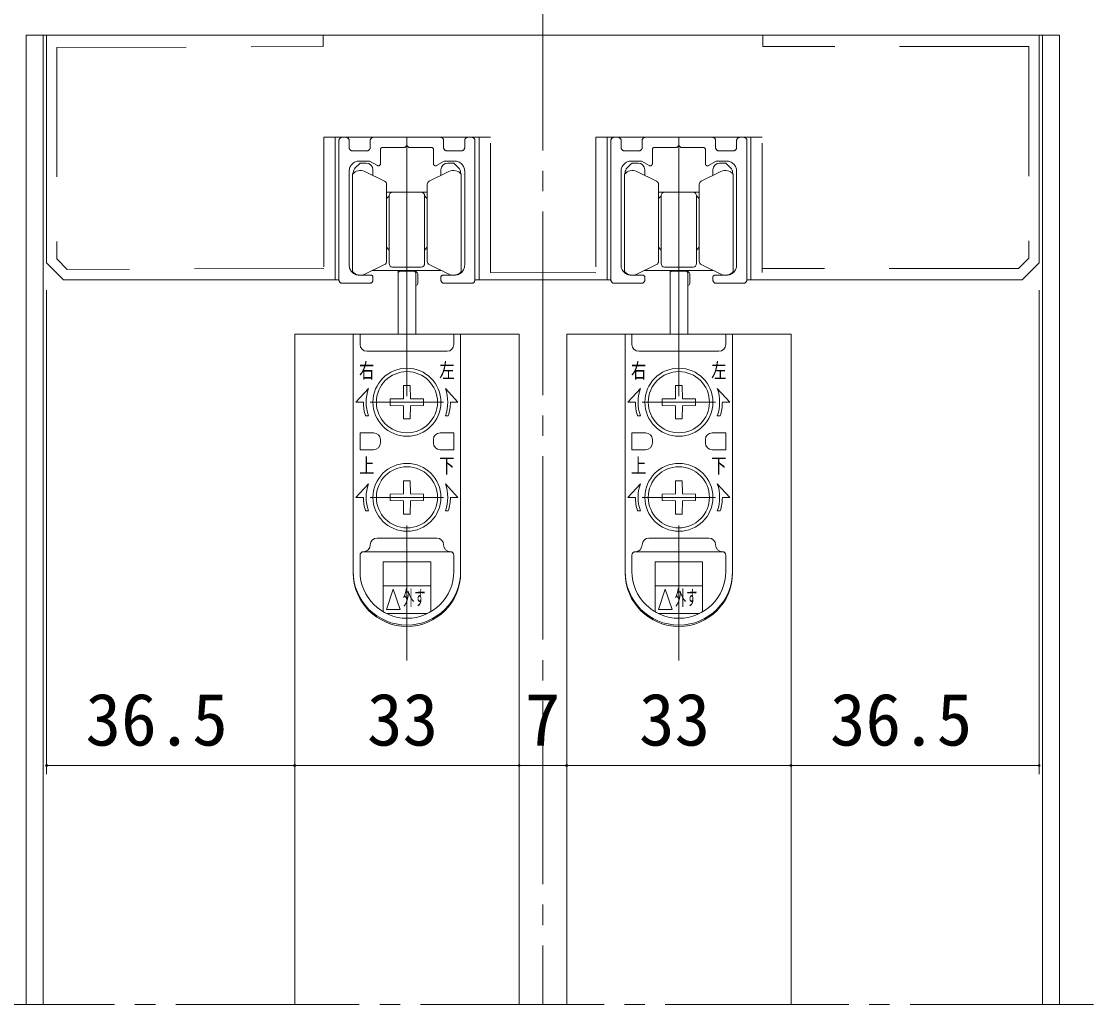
# Model space of a CAD drawing. Units: millimetres on the paper, enlarged 10 times, with parts at other scales. Extents: x -1985 to 2015, y -1370 to 1400.
# Drawn here: x -1025 to -500, y 565 to 1047 of the extents above; entities that cross this region are included whole.
import ezdxf
from ezdxf.enums import TextEntityAlignment as Align

# ---------------------------------------------------------------- set-up
doc = ezdxf.new("R2010")
doc.units = ezdxf.units.MM
doc.header["$LTSCALE"] = 10
for name, pattern in [('CHAIN2', [12, 9, -1, 1, -1]), ('USER1', [19.05, 12.7, -6.35]), ('USER2', [9.525, 6.35, -3.175]), ('USER3', [31.75, 15.875, -3.175, 3.175, -3.175, 3.175, -3.175])]:
    doc.linetypes.add(name, pattern=pattern)
doc.layers.add('2-0_18', color=4, linetype='Continuous', lineweight=9)
doc.layers.add('2-1', color=7, linetype='Continuous', lineweight=20)
doc.styles.add('ＭＳ ゴシック', font='')
doc.styles.get('ＭＳ ゴシック').set_extended_font_data('MS Gothic')

msp = doc.modelspace()

# ---------------------------------------------------------------- linework, layer by layer
at = {"layer": '2-0_18', "linetype": 'CHAIN2'}
msp.add_line((-769.72, 1073.8), (-769.72, 564.79), dxfattribs=at)
at = {"layer": '2-1'}
for p, q in [((-1023.06, 1040.28), (-1023.06, 564.79)), ((-1023.06, 1040.28), (-516.39, 1040.28)), ((-1023.06, 1040.28), (-516.39, 1040.28)), ((-1014.72, 1040.28), (-1014.72, 564.79)), ((-1013.06, 1040.28), (-1013.06, 928.61)), ((-877.5, 1034.72), (-877.5, 1040.54)), ((-661.95, 1034.72), (-661.95, 1040.38)), ((-526.39, 1040.28), (-526.39, 928.61)), ((-524.72, 1040.28), (-524.72, 564.79)), ((-516.39, 1040.28), (-516.39, 564.79)), ((-871.52, 920.28), (-871.52, 990.27)), ((-871.52, 990.27), (-801.03, 990.27)), ((-801.03, 990.27), (-801.03, 920.28)), ((-795.48, 990.27), (-801.03, 990.27)), ((-738.19, 920.28), (-738.19, 990.27)), ((-738.19, 990.27), (-667.7, 990.27)), ((-667.7, 990.27), (-667.7, 920.28)), ((-662.15, 990.27), (-667.7, 990.27)), ((-1004.72, 920.28), (-1013.06, 928.61)), ((-534.72, 920.28), (-526.39, 928.61)), ((-1004.72, 920.28), (-869.71, 920.28)), ((-803.05, 920.28), (-736.38, 920.28)), ((-669.71, 920.28), (-534.72, 920.28)), ((-891.39, 893.61), (-891.39, 564.79)), ((-781.39, 893.61), (-891.39, 893.61)), ((-862.71, 893.61), (-862.71, 777.28)), ((-862.71, 893.61), (-810.05, 893.61)), ((-859.38, 893.61), (-859.38, 888.61)), ((-813.38, 893.61), (-813.38, 888.61)), ((-810.05, 893.61), (-810.05, 777.28)), ((-781.39, 893.61), (-781.39, 564.79)), ((-758.06, 893.61), (-758.06, 564.79)), ((-648.06, 893.61), (-758.06, 893.61)), ((-729.38, 893.61), (-729.38, 777.28)), ((-729.38, 893.61), (-676.71, 893.61)), ((-726.05, 893.61), (-726.05, 888.61)), ((-680.05, 893.61), (-680.05, 888.61)), ((-676.71, 893.61), (-676.71, 777.28)), ((-648.06, 893.61), (-648.06, 564.79)), ((-856.05, 885.28), (-816.71, 885.28)), ((-722.71, 885.28), (-683.38, 885.28)), ((-838.11, 862.01), (-838, 868.44)), ((-834.76, 868.44), (-838, 868.44)), ((-834.65, 862.01), (-834.76, 868.44)), ((-704.78, 862.01), (-704.67, 868.44)), ((-701.43, 868.44), (-704.67, 868.44)), ((-701.31, 862.01), (-701.43, 868.44)), ((-855.24, 866.94), (-861.38, 860.28)), ((-817.52, 866.94), (-811.38, 860.28)), ((-721.9, 866.94), (-728.05, 860.28)), ((-684.19, 866.94), (-678.05, 860.28)), ((-857.71, 860.28), (-861.38, 860.28)), ((-838.11, 862.01), (-844.55, 861.9)), ((-844.55, 861.9), (-844.55, 858.66)), ((-838.11, 858.54), (-844.55, 858.66)), ((-838.11, 858.54), (-838, 852.11)), ((-834.65, 858.54), (-834.76, 852.11)), ((-834.65, 862.01), (-828.21, 861.9)), ((-834.65, 858.54), (-828.21, 858.66)), ((-828.21, 858.66), (-828.21, 861.9)), ((-815.05, 860.28), (-811.38, 860.28)), ((-724.38, 860.28), (-728.05, 860.28)), ((-704.78, 862.01), (-711.21, 861.9)), ((-711.21, 861.9), (-711.21, 858.66)), ((-704.78, 858.54), (-711.21, 858.66)), ((-704.78, 858.54), (-704.67, 852.11)), ((-701.31, 858.54), (-701.43, 852.11)), ((-701.31, 862.01), (-694.88, 861.9)), ((-701.31, 858.54), (-694.88, 858.66)), ((-694.88, 858.66), (-694.88, 861.9)), ((-681.71, 860.28), (-678.05, 860.28)), ((-855.24, 853.61), (-856.64, 853.61)), ((-838, 852.11), (-834.76, 852.11)), ((-817.52, 853.61), (-816.11, 853.61)), ((-721.9, 853.61), (-723.31, 853.61)), ((-704.67, 852.11), (-701.43, 852.11)), ((-684.19, 853.61), (-682.78, 853.61)), ((-859.38, 845.28), (-859.38, 836.94)), ((-852.71, 845.28), (-859.38, 845.28)), ((-849.38, 841.94), (-849.38, 840.28)), ((-823.38, 841.94), (-823.38, 840.28)), ((-820.05, 845.28), (-813.38, 845.28)), ((-813.38, 845.28), (-813.38, 836.94)), ((-726.05, 845.28), (-726.05, 836.94)), ((-719.38, 845.28), (-726.05, 845.28)), ((-716.05, 841.94), (-716.05, 840.28)), ((-690.05, 841.94), (-690.05, 840.28)), ((-686.71, 845.28), (-680.05, 845.28)), ((-680.05, 845.28), (-680.05, 836.94)), ((-852.71, 836.94), (-859.38, 836.94)), ((-820.05, 836.94), (-813.38, 836.94)), ((-719.38, 836.94), (-726.05, 836.94)), ((-686.71, 836.94), (-680.05, 836.94)), ((-855.24, 820.28), (-861.38, 813.61)), ((-838.11, 815.34), (-838, 821.78)), ((-834.76, 821.78), (-838, 821.78)), ((-834.65, 815.34), (-834.76, 821.78)), ((-817.52, 820.28), (-811.38, 813.61)), ((-721.9, 820.28), (-728.05, 813.61)), ((-704.78, 815.34), (-704.67, 821.78)), ((-701.43, 821.78), (-704.67, 821.78)), ((-701.31, 815.34), (-701.43, 821.78)), ((-684.19, 820.28), (-678.05, 813.61)), ((-838.11, 815.34), (-844.55, 815.23)), ((-844.55, 815.23), (-844.55, 811.99)), ((-834.65, 815.34), (-828.21, 815.23)), ((-828.21, 811.99), (-828.21, 815.23)), ((-704.78, 815.34), (-711.21, 815.23)), ((-711.21, 815.23), (-711.21, 811.99)), ((-701.31, 815.34), (-694.88, 815.23)), ((-694.88, 811.99), (-694.88, 815.23)), ((-857.71, 813.61), (-861.38, 813.61)), ((-838.11, 811.88), (-844.55, 811.99)), ((-838.11, 811.88), (-838, 805.44)), ((-834.65, 811.88), (-834.76, 805.44)), ((-834.65, 811.88), (-828.21, 811.99)), ((-815.05, 813.61), (-811.38, 813.61)), ((-724.38, 813.61), (-728.05, 813.61)), ((-704.78, 811.88), (-711.21, 811.99)), ((-704.78, 811.88), (-704.67, 805.44)), ((-701.31, 811.88), (-701.43, 805.44)), ((-701.31, 811.88), (-694.88, 811.99)), ((-681.71, 813.61), (-678.05, 813.61)), ((-855.24, 806.94), (-856.64, 806.94)), ((-838, 805.44), (-834.76, 805.44)), ((-817.52, 806.94), (-816.11, 806.94)), ((-721.9, 806.94), (-723.31, 806.94)), ((-704.67, 805.44), (-701.43, 805.44)), ((-684.19, 806.94), (-682.78, 806.94)), ((-851.05, 793.61), (-821.71, 793.61)), ((-717.71, 793.61), (-688.38, 793.61)), ((-859.38, 777.28), (-859.38, 785.28)), ((-857.71, 786.94), (-815.05, 786.94)), ((-813.38, 777.28), (-813.38, 785.28)), ((-726.05, 777.28), (-726.05, 785.28)), ((-724.38, 786.94), (-681.71, 786.94)), ((-680.05, 777.28), (-680.05, 785.28)), ((-848.05, 781.94), (-824.71, 781.94)), ((-848.05, 757.45), (-848.05, 781.94)), ((-824.71, 757.45), (-824.71, 781.94)), ((-714.71, 781.94), (-691.38, 781.94)), ((-714.71, 757.45), (-714.71, 781.94)), ((-691.38, 757.45), (-691.38, 781.94)), ((-848.05, 770.28), (-824.71, 770.28)), ((-846.38, 758.61), (-843.05, 768.61)), ((-839.71, 758.61), (-843.05, 768.61)), ((-714.71, 770.28), (-691.38, 770.28)), ((-713.05, 758.61), (-709.71, 768.61)), ((-706.38, 758.61), (-709.71, 768.61)), ((-846.38, 758.61), (-839.71, 758.61)), ((-713.05, 758.61), (-706.38, 758.61)), ((-846.47, 756.61), (-826.28, 756.61)), ((-713.14, 756.61), (-692.95, 756.61))]:
    msp.add_line(p, q, dxfattribs=at)
at = {"layer": '2-1', "linetype": 'USER2'}
for p, q in [((-1008.06, 1034.35), (-877.5, 1034.72)), ((-1008.06, 1034.35), (-1008.06, 930.54)), ((-531.39, 1034.72), (-661.95, 1034.72)), ((-531.39, 1034.72), (-531.39, 930.91)), ((-795.48, 923.85), (-795.48, 990.27)), ((-662.15, 923.85), (-662.15, 990.27)), ((-1002.98, 925.46), (-1008.06, 930.54)), ((-536.47, 925.83), (-531.39, 930.91)), ((-877.09, 925.87), (-1002.98, 925.46)), ((-536.47, 925.83), (-662.15, 925.83)), ((-795.48, 923.89), (-743.75, 923.74))]:
    msp.add_line(p, q, dxfattribs=at)
at = {"layer": '2-1', "color": 6, "linetype": 'USER3', "lineweight": 18}
for p, q in [((-869.71, 920.27), (-869.71, 988.6)), ((-868.05, 990.27), (-866.38, 990.27)), ((-864.71, 988.6), (-864.71, 985.27)), ((-854.38, 985.27), (-854.38, 988.6)), ((-818.38, 988.6), (-818.38, 985.27)), ((-808.05, 985.27), (-808.05, 988.6)), ((-806.38, 990.27), (-804.71, 990.27)), ((-803.05, 988.6), (-803.05, 920.27)), ((-736.38, 920.27), (-736.38, 988.6)), ((-734.71, 990.27), (-733.05, 990.27)), ((-731.38, 988.6), (-731.38, 985.27)), ((-721.05, 985.27), (-721.05, 988.6)), ((-685.05, 988.6), (-685.05, 985.27)), ((-674.71, 985.27), (-674.71, 988.6)), ((-673.05, 990.27), (-671.38, 990.27)), ((-669.71, 988.6), (-669.71, 920.27)), ((-863.05, 983.6), (-856.05, 983.6)), ((-849.38, 977.26), (-849.38, 984.27)), ((-823.38, 984.27), (-823.38, 977.26)), ((-816.71, 983.6), (-809.71, 983.6)), ((-729.71, 983.6), (-722.71, 983.6)), ((-716.05, 977.26), (-716.05, 984.27)), ((-690.05, 984.27), (-690.05, 977.26)), ((-683.38, 983.6), (-676.38, 983.6)), ((-864.71, 973.6), (-864.71, 927.6)), ((-808.05, 927.6), (-808.05, 973.6)), ((-731.38, 973.6), (-731.38, 927.6)), ((-674.71, 927.6), (-674.71, 973.6)), ((-859.71, 922.6), (-854.05, 922.6)), ((-853.05, 921.6), (-853.05, 920.27)), ((-819.71, 920.27), (-819.71, 921.6)), ((-818.71, 922.6), (-813.05, 922.6)), ((-726.38, 922.6), (-720.71, 922.6)), ((-719.71, 921.6), (-719.71, 920.27)), ((-686.38, 920.27), (-686.38, 921.6)), ((-685.38, 922.6), (-679.71, 922.6)), ((-854.71, 918.6), (-868.05, 918.6)), ((-804.71, 918.6), (-818.05, 918.6)), ((-721.38, 918.6), (-734.71, 918.6)), ((-671.38, 918.6), (-684.71, 918.6))]:
    msp.add_line(p, q, dxfattribs=at)
at = {"layer": '2-1', "linetype": 'USER1'}
for p, q in [((-836.38, 990.3), (-836.38, 733.61)), ((-703.05, 990.3), (-703.05, 733.61)), ((-818.38, 860.28), (-854.38, 860.28)), ((-685.05, 860.28), (-721.05, 860.28)), ((-818.38, 813.61), (-854.38, 813.61)), ((-685.05, 813.61), (-721.05, 813.61))]:
    msp.add_line(p, q, dxfattribs=at)
at = {"layer": '2-1', "lineweight": 18}
for p, q in [((-862.71, 972.47), (-862.71, 972.89)), ((-861.74, 975.25), (-859.87, 977.12)), ((-858.69, 977.6), (-856.38, 977.6)), ((-853.05, 974.27), (-853.05, 971.52)), ((-819.71, 971.52), (-819.71, 974.27)), ((-816.38, 977.6), (-814.07, 977.6)), ((-812.89, 977.12), (-811.02, 975.25)), ((-810.05, 972.89), (-810.05, 972.47)), ((-729.38, 972.47), (-729.38, 972.89)), ((-728.4, 975.25), (-726.53, 977.12)), ((-725.36, 977.6), (-723.05, 977.6)), ((-719.71, 974.27), (-719.71, 971.52)), ((-686.38, 971.52), (-686.38, 974.27)), ((-683.05, 977.6), (-680.74, 977.6)), ((-679.56, 977.12), (-677.69, 975.25)), ((-676.71, 972.89), (-676.71, 972.47)), ((-843.38, 963.27), (-846.38, 963.27)), ((-843.38, 963.27), (-829.38, 963.27)), ((-829.38, 963.27), (-826.38, 963.27)), ((-710.05, 963.27), (-713.05, 963.27)), ((-710.05, 963.27), (-696.05, 963.27)), ((-696.05, 963.27), (-693.05, 963.27)), ((-845.05, 961.6), (-846.38, 960.27)), ((-845.05, 928.27), (-845.05, 961.6)), ((-826.38, 960.27), (-827.71, 961.6)), ((-827.71, 961.6), (-827.71, 928.27)), ((-711.71, 961.6), (-713.05, 960.27)), ((-711.71, 928.27), (-711.71, 961.6)), ((-693.05, 960.27), (-694.38, 961.6)), ((-694.38, 961.6), (-694.38, 928.27)), ((-846.38, 936.27), (-845.05, 934.94)), ((-827.71, 934.94), (-826.38, 936.27)), ((-713.05, 936.27), (-711.71, 934.94)), ((-694.38, 934.94), (-693.05, 936.27)), ((-829.38, 926.6), (-843.38, 926.6)), ((-696.05, 926.6), (-710.05, 926.6)), ((-819.53, 924.94), (-853.23, 924.94)), ((-686.2, 924.94), (-719.9, 924.94))]:
    msp.add_line(p, q, dxfattribs=at)
at = {"layer": '2-1', "color": 4, "lineweight": 18}
for p, q in [((-856.99, 973.43), (-847.32, 968.73)), ((-815.77, 973.43), (-825.44, 968.73)), ((-723.66, 973.43), (-713.98, 968.73)), ((-682.44, 973.43), (-692.11, 968.73)), ((-863.05, 924.44), (-863.05, 972.1)), ((-809.71, 924.44), (-809.71, 972.1)), ((-729.71, 924.44), (-729.71, 972.1)), ((-676.38, 924.44), (-676.38, 972.1)), ((-846.38, 967.23), (-846.38, 929.31)), ((-826.38, 967.23), (-826.38, 929.31)), ((-713.05, 967.23), (-713.05, 929.31)), ((-693.05, 967.23), (-693.05, 929.31)), ((-847.32, 927.82), (-856.99, 923.11)), ((-825.44, 927.82), (-815.77, 923.11)), ((-713.98, 927.82), (-723.66, 923.11)), ((-692.11, 927.82), (-682.44, 923.11))]:
    msp.add_line(p, q, dxfattribs=at)
at = {"layer": '2-1', "color": 3, "lineweight": 18}
for p, q in [((-840.71, 893.61), (-840.71, 924.94)), ((-839.71, 924.6), (-833.05, 924.6)), ((-832.05, 924.94), (-832.05, 893.61)), ((-831.05, 923.27), (-831.05, 918.6)), ((-707.38, 893.61), (-707.38, 924.94)), ((-706.38, 924.6), (-699.71, 924.6)), ((-698.71, 924.94), (-698.71, 893.61)), ((-697.71, 923.27), (-697.71, 918.6))]:
    msp.add_line(p, q, dxfattribs=at)
at = {"layer": '2-1', "color": 4, "lineweight": 9}
for p, q in [((-1013.06, 915.28), (-1013.06, 677.89)), ((-526.39, 915.28), (-526.39, 677.89)), ((-758.06, 753.3), (-758.06, 677.89)), ((-648.06, 753.3), (-648.06, 677.89)), ((-648.06, 753.3), (-648.06, 677.89)), ((-891.39, 743.46), (-891.39, 678.26)), ((-891.39, 733.3), (-891.39, 677.89)), ((-781.39, 733.3), (-781.39, 677.89)), ((-781.39, 733.3), (-781.39, 677.89)), ((-758.06, 733.3), (-758.06, 677.89)), ((-891.39, 682.05), (-1013.06, 682.05)), ((-781.39, 682.05), (-891.39, 682.05)), ((-758.06, 682.05), (-781.39, 682.05)), ((-648.06, 682.05), (-758.06, 682.05)), ((-648.06, 682.05), (-526.39, 682.05))]:
    msp.add_line(p, q, dxfattribs=at)
at = {"layer": '2-1', "linetype": 'CHAIN2'}
msp.add_line((-499.72, 564.79), (-1039.72, 564.79), dxfattribs=at)
at = {"layer": '2-1', "linetype": 'USER2'}
for points in [[(-871.52, 990.27), (-877.08, 990.27), (-877.08, 923.77)], [(-738.19, 990.27), (-743.75, 990.27), (-743.75, 923.77)]]:
    msp.add_lwpolyline(points, dxfattribs=at)
at = {"layer": '2-1', "color": 6, "linetype": 'USER3', "lineweight": 18}
for points in [[(-852.71, 990.27), (-836.38, 990.27), (-820.05, 990.27)], [(-719.38, 990.27), (-703.05, 990.27), (-686.71, 990.27)], [(-848.38, 985.27), (-837.38, 985.27), (-836.38, 986.27), (-835.38, 985.27), (-824.38, 985.27)], [(-715.05, 985.27), (-704.05, 985.27), (-703.05, 986.27), (-702.05, 985.27), (-691.05, 985.27)], [(-850.88, 976.39), (-854.71, 978.6), (-859.71, 978.6)], [(-813.05, 978.6), (-818.05, 978.6), (-821.88, 976.39)], [(-717.55, 976.39), (-721.38, 978.6), (-726.38, 978.6)], [(-679.71, 978.6), (-684.71, 978.6), (-688.55, 976.39)]]:
    msp.add_lwpolyline(points, dxfattribs=at)
at = {"layer": '2-1'}
for centre, radius in [((-836.38, 860.28), 16.67), ((-836.38, 860.28), 15), ((-703.05, 860.28), 16.67), ((-703.05, 860.28), 15), ((-836.38, 813.61), 16.67), ((-836.38, 813.61), 15), ((-703.05, 813.61), 16.67), ((-703.05, 813.61), 15)]:
    msp.add_circle(centre, radius, dxfattribs=at)
at = {"layer": '2-1', "color": 6, "linetype": 'USER3', "lineweight": 18}
for centre, radius, start, end in [((-868.05, 988.6), 1.67, 90, 180), ((-866.38, 988.6), 1.67, 0, 90), ((-852.71, 988.6), 1.67, 90, 180), ((-820.05, 988.6), 1.67, 0, 90), ((-806.38, 988.6), 1.67, 90, 180), ((-804.71, 988.6), 1.67, 0, 90), ((-734.71, 988.6), 1.67, 90, 180), ((-733.05, 988.6), 1.67, 0, 90), ((-719.38, 988.6), 1.67, 90, 180), ((-686.71, 988.6), 1.67, 0, 90), ((-673.05, 988.6), 1.67, 90, 180), ((-671.38, 988.6), 1.67, 0, 90), ((-863.05, 985.27), 1.67, 180, 270), ((-856.05, 985.27), 1.67, 270, 0), ((-848.38, 984.27), 1, 90, 180), ((-824.38, 984.27), 1, 360, 90), ((-816.71, 985.27), 1.67, 180, 270), ((-809.71, 985.27), 1.67, 270, 0), ((-729.71, 985.27), 1.67, 180, 270), ((-722.71, 985.27), 1.67, 270, 0), ((-715.05, 984.27), 1, 90, 180), ((-691.05, 984.27), 1, 360, 90), ((-683.38, 985.27), 1.67, 180, 270), ((-676.38, 985.27), 1.67, 270, 0), ((-859.71, 973.6), 5, 90, 180), ((-813.05, 973.6), 5, 0, 90), ((-726.38, 973.6), 5, 90, 180), ((-679.71, 973.6), 5, 0, 90), ((-850.38, 977.26), 1, 240, 360), ((-822.38, 977.26), 1, 180, 300), ((-717.05, 977.26), 1, 240, 360), ((-689.05, 977.26), 1, 180, 300), ((-859.71, 927.6), 5, 180, 270), ((-813.05, 927.6), 5, 270, 0), ((-726.38, 927.6), 5, 180, 270), ((-679.71, 927.6), 5, 270, 0), ((-868.05, 920.27), 1.67, 180, 270), ((-854.71, 920.27), 1.67, 270, 0), ((-854.05, 921.6), 1, 0, 90), ((-818.05, 920.27), 1.67, 180, 270), ((-818.71, 921.6), 1, 90, 180), ((-804.71, 920.27), 1.67, 270, 0), ((-734.71, 920.27), 1.67, 180, 270), ((-721.38, 920.27), 1.67, 270, 0), ((-720.71, 921.6), 1, 0, 90), ((-685.38, 921.6), 1, 90, 180), ((-684.71, 920.27), 1.67, 180, 270), ((-671.38, 920.27), 1.67, 270, 0)]:
    msp.add_arc(centre, radius, start, end, dxfattribs=at)
at = {"layer": '2-1', "color": 4, "lineweight": 18}
for centre, radius, start, end in [((-859.18, 968.94), 5, 64.0523, 140.7035), ((-813.58, 968.94), 5, 39.2965, 115.9477), ((-725.84, 968.94), 5, 64.0523, 140.7035), ((-680.25, 968.94), 5, 39.2965, 115.9477), ((-848.05, 967.23), 1.67, 0, 64.0523), ((-824.71, 967.23), 1.67, 115.9477, 180), ((-714.71, 967.23), 1.67, 0, 64.0523), ((-691.38, 967.23), 1.67, 115.9477, 180), ((-848.05, 929.31), 1.67, 295.9477, 360), ((-824.71, 929.31), 1.67, 180, 244.0523), ((-714.71, 929.31), 1.67, 295.9477, 360), ((-691.38, 929.31), 1.67, 180, 244.0523), ((-859.18, 927.6), 5, 219.2965, 295.9477), ((-813.58, 927.6), 5, 244.0522, 320.7035), ((-725.84, 927.6), 5, 219.2965, 295.9477), ((-680.25, 927.6), 5, 244.0522, 320.7035)]:
    msp.add_arc(centre, radius, start, end, dxfattribs=at)
at = {"layer": '2-1', "lineweight": 18}
for centre, radius, start, end in [((-859.38, 972.89), 3.33, 134.9999, 180), ((-858.69, 975.94), 1.67, 90, 134.9999), ((-856.38, 974.27), 3.33, 0, 90), ((-816.38, 974.27), 3.33, 90, 180), ((-814.07, 975.94), 1.67, 45, 90), ((-813.38, 972.89), 3.33, 360, 45), ((-726.05, 972.89), 3.33, 134.9999, 180), ((-725.36, 975.94), 1.67, 90, 134.9999), ((-723.05, 974.27), 3.33, 0, 90), ((-683.05, 974.27), 3.33, 90, 180), ((-680.74, 975.94), 1.67, 45, 90), ((-680.05, 972.89), 3.33, 360, 45), ((-843.38, 961.6), 1.67, 90, 180), ((-829.38, 961.6), 1.67, 0, 90), ((-710.05, 961.6), 1.67, 90, 180), ((-696.05, 961.6), 1.67, 0, 90), ((-843.38, 928.27), 1.67, 180, 270), ((-829.38, 928.27), 1.67, 270, 0), ((-710.05, 928.27), 1.67, 180, 270), ((-696.05, 928.27), 1.67, 270, 0)]:
    msp.add_arc(centre, radius, start, end, dxfattribs=at)
at = {"layer": '2-1', "color": 3, "lineweight": 18}
for centre, start, end in [((-839.71, 923.6), 90, 180), ((-833.05, 923.6), 0, 90), ((-832.05, 923.27), 0, 90), ((-706.38, 923.6), 90, 180), ((-699.71, 923.6), 0, 90), ((-698.71, 923.27), 0, 90), ((-832.05, 918.6), 270, 0), ((-698.71, 918.6), 270, 0)]:
    msp.add_arc(centre, 1, start, end, dxfattribs=at)
at = {"layer": '2-1'}
for centre, radius, start, end in [((-856.05, 888.61), 3.33, 180, 270), ((-816.71, 888.61), 3.33, 270, 0), ((-722.71, 888.61), 3.33, 180, 270), ((-683.38, 888.61), 3.33, 270, 0), ((-836.38, 860.28), 20, 160.5288, 199.4712), ((-836.38, 860.28), 20, 340.5288, 19.4712), ((-703.05, 860.28), 20, 160.5288, 199.4712), ((-703.05, 860.28), 20, 340.5288, 19.4712), ((-836.38, 860.28), 21.33, 180, 198.21), ((-836.38, 860.28), 21.33, 341.79, 0), ((-703.05, 860.28), 21.33, 180, 198.21), ((-703.05, 860.28), 21.33, 341.79, 0), ((-852.71, 841.94), 3.33, 0, 90), ((-820.05, 841.94), 3.33, 90, 180), ((-719.38, 841.94), 3.33, 0, 90), ((-686.71, 841.94), 3.33, 90, 180), ((-852.71, 840.28), 3.33, 270, 0), ((-820.05, 840.28), 3.33, 180, 270), ((-719.38, 840.28), 3.33, 270, 0), ((-686.71, 840.28), 3.33, 180, 270), ((-836.38, 813.61), 20, 160.5288, 199.4712), ((-836.38, 813.61), 20, 340.5288, 19.4712), ((-703.05, 813.61), 20, 160.5288, 199.4712), ((-703.05, 813.61), 20, 340.5288, 19.4712), ((-836.38, 813.61), 21.33, 180, 198.21), ((-836.38, 813.61), 21.33, 341.79, 0), ((-703.05, 813.61), 21.33, 180, 198.21), ((-703.05, 813.61), 21.33, 341.79, 0), ((-857.71, 790.28), 3.33, 270, 0), ((-851.05, 790.28), 3.33, 90, 180), ((-821.71, 790.28), 3.33, 0, 90), ((-815.05, 790.28), 3.33, 180, 270), ((-724.38, 790.28), 3.33, 270, 0), ((-717.71, 790.28), 3.33, 90, 180), ((-688.38, 790.28), 3.33, 0, 90), ((-681.71, 790.28), 3.33, 180, 270), ((-857.71, 785.28), 1.67, 90, 180), ((-815.05, 785.28), 1.67, 0, 90), ((-724.38, 785.28), 1.67, 90, 180), ((-681.71, 785.28), 1.67, 0, 90), ((-836.38, 777.28), 26.33, 180, 0), ((-836.38, 776.61), 26.33, 180, 0), ((-836.38, 777.28), 23, 180, 0), ((-703.05, 777.28), 26.33, 180, 0), ((-703.05, 776.61), 26.33, 180, 0), ((-703.05, 777.28), 23, 180, 0)]:
    msp.add_arc(centre, radius, start, end, dxfattribs=at)
at = {"layer": '2-1', "color": 4, "lineweight": 9}
for centre, start, end in [((-1013.06, 682.05), 0, 180), ((-1013.06, 682.05), 180, 0), ((-891.39, 682.05), 0, 180), ((-891.39, 682.05), 360, 180), ((-891.39, 682.05), 180, 0), ((-891.39, 682.05), 180, 0), ((-781.39, 682.05), 0, 180), ((-781.39, 682.05), 0, 180), ((-781.39, 682.05), 180, 0), ((-781.39, 682.05), 180, 0), ((-758.06, 682.05), 0, 180), ((-758.06, 682.05), 0, 180), ((-758.06, 682.05), 180, 0), ((-758.06, 682.05), 180, 0), ((-648.06, 682.05), 0, 180), ((-648.06, 682.05), 0, 180), ((-648.06, 682.05), 180, 0), ((-648.06, 682.05), 180, 0), ((-526.39, 682.05), 0, 180), ((-526.39, 682.05), 180, 0)]:
    msp.add_arc(centre, 0.521, start, end, dxfattribs=at)

# ---------------------------------------------------------------- texts
at = {"layer": '2-1', "style": 'ＭＳ ゴシック'}
for s, height, width, p in [('右', 7.33, 0.75, (-859.83, 869.96)), ('左', 7.33, 0.75, (-820.5, 869.96)), ('右', 7.33, 0.75, (-726.5, 869.96)), ('左', 7.33, 0.75, (-687.17, 869.96)), ('上', 7.33, 0.75, (-859.83, 823.29)), ('下', 7.33, 0.75, (-820.5, 823.29)), ('上', 7.33, 0.75, (-726.5, 823.29)), ('下', 7.33, 0.75, (-687.17, 823.29)), ('外す', 7.331, 0.55, (-838.34, 758.47)), ('外す', 7.331, 0.55, (-705.01, 758.47))]:
    msp.add_text(s, height=height, dxfattribs=dict(at, width=width)).set_placement(p, align=Align.BOTTOM_LEFT)
for s, p in [('36.5', (-994, 684.14)), ('33', (-855.95, 684.14)), ('7', (-778.61, 684.14)), ('33', (-722.61, 684.14)), ('36.5', (-629, 684.14))]:
    msp.add_text(s, height=25.66, dxfattribs=at).set_placement(p, align=Align.BOTTOM_LEFT)

doc.saveas('drawing.dxf')
